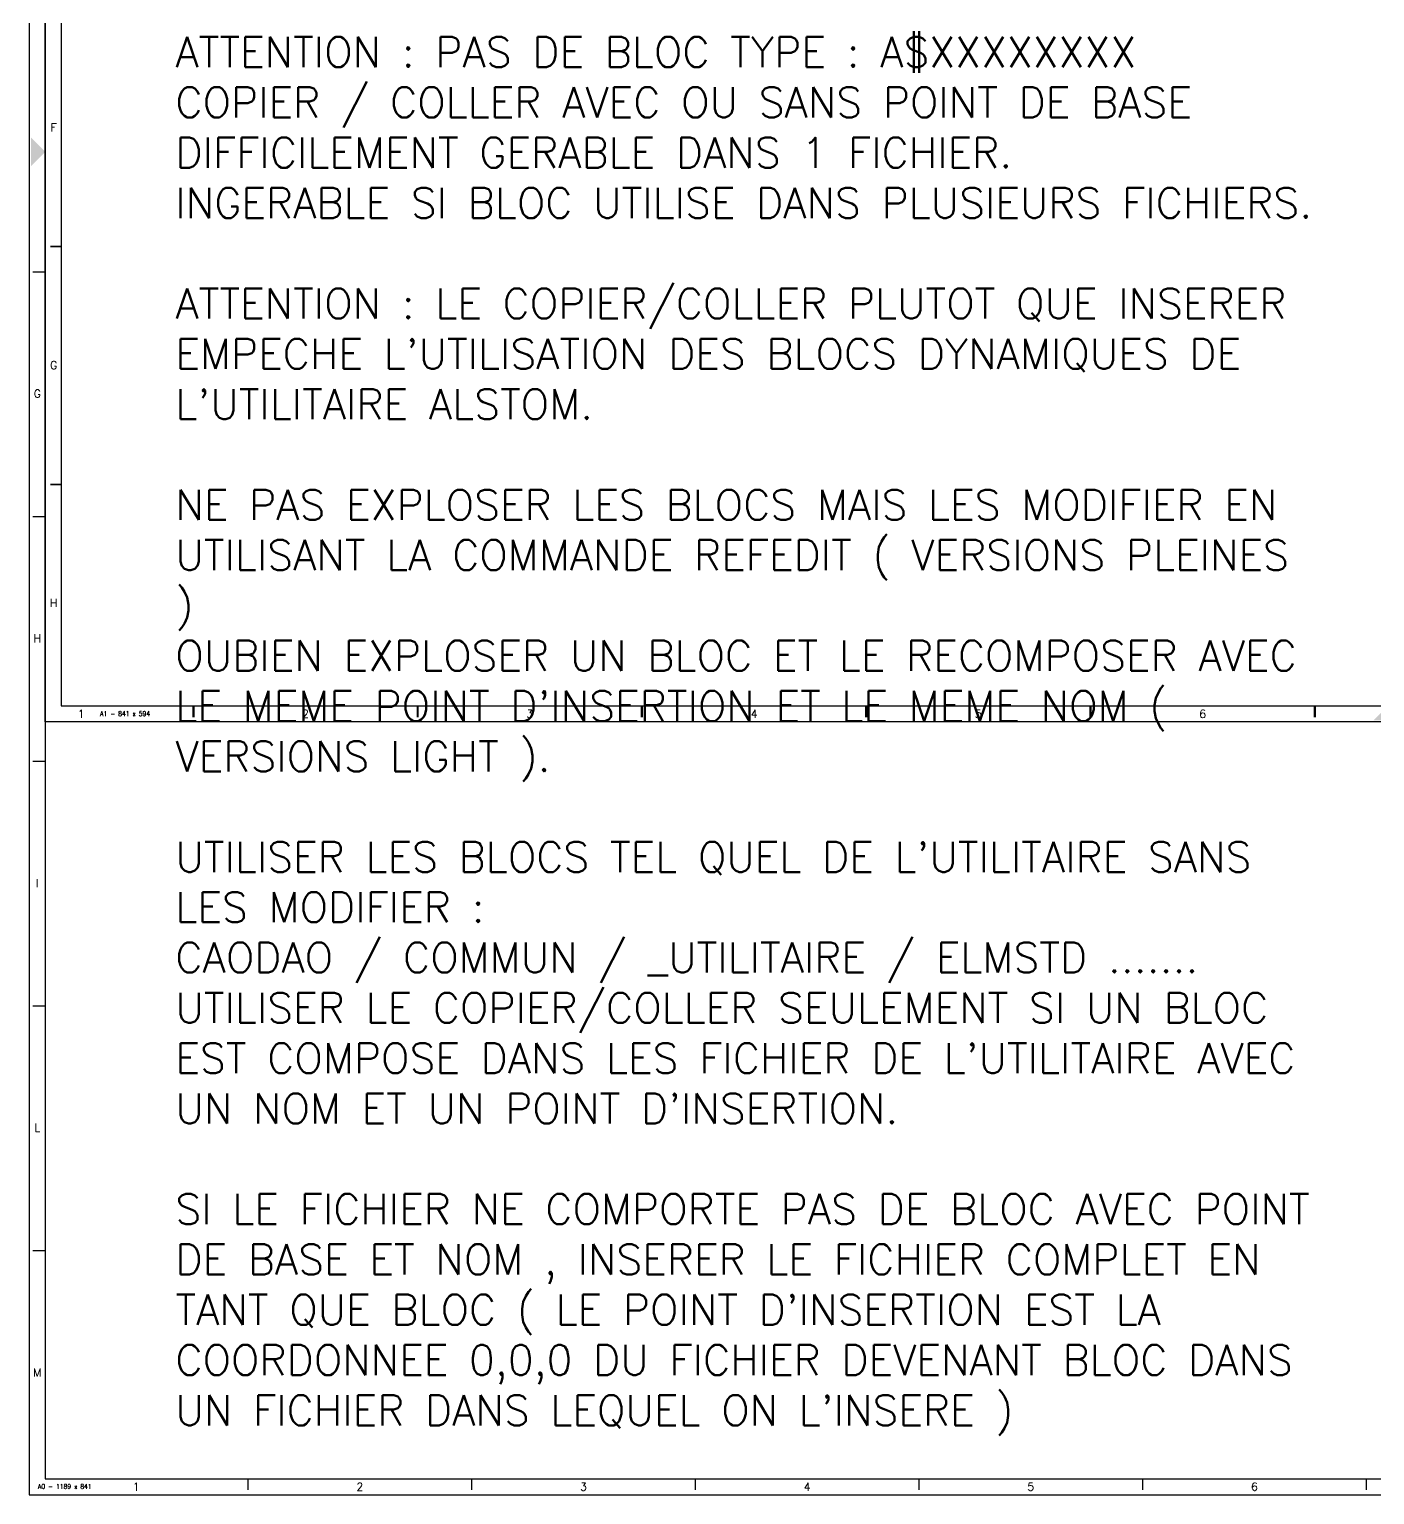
# Paper-space layout 'PRO2012' of a CAD drawing. Header units: millimetres. Extents: x 0 to 2378, y 0 to 1114.
# Drawn here: x 0 to 421.3, y 272.9 to 731.8 of the extents above; entities that cross this region are included whole.
import ezdxf
from ezdxf.enums import TextEntityAlignment as Align

# ---------------------------------------------------------------- set-up
doc = ezdxf.new("R2010")
doc.units = ezdxf.units.MM
doc.layers.add('TEXTE', color=3, linetype='Continuous', lineweight=25)
doc.styles.get("Standard").update_dxf_attribs({"font": 'simplex.shx'})

# ---------------------------------------------------------------- blocks, each defined once
blk = doc.blocks.new('A0')
at = {"color": 1, "linetype": 'Continuous'}
for p, q in [((-1184, 382.83), (-1187.89, 382.83)), ((-1184, 306.22), (-1187.89, 306.22)), ((-1184, 229.6), (-1187.89, 229.6)), ((-1184, 152.98), (-1187.89, 152.98)), ((-1184, 76.37), (-1187.89, 76.37)), ((-1120.52, 5), (-1120.52, 1.49)), ((-1050.49, 5), (-1050.49, 1.49)), ((-980.45, 5), (-980.45, 1.49)), ((-910.42, 5), (-910.42, 1.49)), ((-840.39, 5), (-840.39, 1.49)), ((-770.36, 5), (-770.36, 1.49))]:
    blk.add_line(p, q, dxfattribs=at)
at = {"color": 1}
for points in [[(-1189, 0), (0, 0), (0, 841), (-1189, 841)], [(-1184, 5), (-5, 5), (-5, 836), (-1184, 836)]]:
    blk.add_lwpolyline(points, close=True, dxfattribs=at)
blk.add_solid([(-1188.51, 425.01), (-1188.51, 415.99), (-1184, 420.5)], dxfattribs=at)
at = {"color": 3, "linetype": 'Continuous', "width": 0.999186}
for s, p in [('G', (-1186.5, 344.78)), ('H', (-1186.5, 268.16)), ('I', (-1186.5, 191.54)), ('L', (-1186.5, 114.93)), ('M', (-1186.5, 38.31)), ('1', (-1155.54, 2.51)), ('2', (-1085.5, 2.51)), ('3', (-1015.47, 2.51)), ('4', (-945.44, 2.51)), ('5', (-875.41, 2.51)), ('6', (-805.37, 2.51))]:
    blk.add_text(s, height=2.51, dxfattribs=at).set_placement(p, align=Align.MIDDLE_CENTER)
at = {"color": 3, "linetype": 'Continuous', "width": 0.74939}
blk.add_text('A0 - 1189 x 841', height=1.5032, dxfattribs=at).set_placement((-1186.3, 2.57), align=Align.MIDDLE_LEFT)
blk = doc.blocks.new('A1')
at = {"color": 1, "linetype": 'Continuous'}
for p, q in [((-839.4, 148.92), (-836, 148.92)), ((-836, 148.82), (-839.4, 148.82)), ((-836, 148.72), (-839.4, 148.72)), ((-839.4, 74.46), (-836, 74.46)), ((-836, 74.36), (-839.4, 74.36)), ((-836, 74.26), (-839.4, 74.26)), ((-794.72, 1.5), (-794.72, 5)), ((-794.62, 5), (-794.62, 1.5)), ((-794.52, 5), (-794.52, 1.5)), ((-724.49, 1.5), (-724.49, 5)), ((-724.39, 5), (-724.39, 1.5)), ((-724.29, 5), (-724.29, 1.5)), ((-654.25, 1.5), (-654.25, 5)), ((-654.15, 5), (-654.15, 1.5)), ((-654.05, 5), (-654.05, 1.5)), ((-584.02, 1.5), (-584.02, 5)), ((-583.92, 5), (-583.92, 1.5)), ((-583.82, 5), (-583.82, 1.5)), ((-513.79, 1.5), (-513.79, 5)), ((-513.69, 5), (-513.69, 1.5)), ((-513.59, 5), (-513.59, 1.5)), ((-443.56, 1.5), (-443.56, 5)), ((-443.46, 5), (-443.46, 1.5)), ((-443.36, 5), (-443.36, 1.5))]:
    blk.add_line(p, q, dxfattribs=at)
for points in [[(0, 0), (-841, 0), (-841, 594), (0, 594)], [(-836, 5), (-5, 5), (-5, 589), (-836, 589)]]:
    blk.add_lwpolyline(points, close=True, dxfattribs=at)
at = {"color": 1}
blk.add_solid([(-425.01, 0.49), (-415.99, 0.49), (-420.5, 5)], dxfattribs=at)
at = {"color": 1, "linetype": 'Continuous', "width": 0.999298}
for s, p in [('F', (-838.39, 186.15)), ('G', (-838.39, 111.69)), ('H', (-838.39, 37.23)), ('1', (-829.73, 2.51)), ('2', (-759.5, 2.51)), ('3', (-689.27, 2.51)), ('4', (-619.04, 2.51)), ('5', (-548.81, 2.51)), ('6', (-478.57, 2.51))]:
    blk.add_text(s, height=2.51, dxfattribs=at).set_placement(p, align=Align.MIDDLE_CENTER)
at = {"color": 3, "linetype": 'Continuous', "width": 0.749473}
blk.add_text('A1 - 841 x 594', height=1.5042, dxfattribs=at).set_placement((-823.83, 2.57), align=Align.MIDDLE_LEFT)

psp = doc.layouts.new('PRO2012')

# ---------------------------------------------------------------- block references
for name, p in [('A0', (1189, 272.906)), ('A1', (846, 514.906))]:
    psp.add_blockref(name, p)

# ---------------------------------------------------------------- texts
at = {"layer": 'TEXTE', "insert": (45.7535, 291.4553), "char_height": 9.45, "width": 387.475441, "attachment_point": 7}
psp.add_mtext("ATTENTION : PAS DE BLOC TYPE : A$XXXXXXXX\\PCOPIER / COLLER AVEC OU SANS POINT DE BASE\\PDIFFICILEMENT GERABLE DANS 1 FICHIER.\\PINGERABLE SI BLOC UTILISE DANS PLUSIEURS FICHIERS.\\P\\PATTENTION : LE COPIER/COLLER PLUTOT QUE INSERER EMPECHE L'UTILISATION DES BLOCS DYNAMIQUES DE L'UTILITAIRE ALSTOM.\\P\\PNE PAS EXPLOSER LES BLOCS MAIS LES MODIFIER EN UTILISANT LA COMMANDE REFEDIT ( VERSIONS PLEINES ) \\POUBIEN EXPLOSER UN BLOC ET LE RECOMPOSER AVEC LE MEME POINT D'INSERTION ET LE MEME NOM ( VERSIONS LIGHT ).\\P\\PUTILISER LES BLOCS TEL QUEL DE L'UTILITAIRE SANS LES MODIFIER :\\PCAODAO / COMMUN / _UTILITAIRE / ELMSTD .......\\PUTILISER LE COPIER/COLLER SEULEMENT SI UN BLOC EST COMPOSE DANS LES FICHIER DE L'UTILITAIRE AVEC UN NOM ET UN POINT D'INSERTION.\\P\\PSI LE FICHIER NE COMPORTE PAS DE BLOC AVEC POINT DE BASE ET NOM , INSERER LE FICHIER COMPLET EN TANT QUE BLOC ( LE POINT D'INSERTION EST LA COORDONNEE 0,0,0 DU FICHIER DEVENANT BLOC DANS UN FICHIER DANS LEQUEL ON L'INSERE )", dxfattribs=at)

doc.saveas('drawing.dxf')
